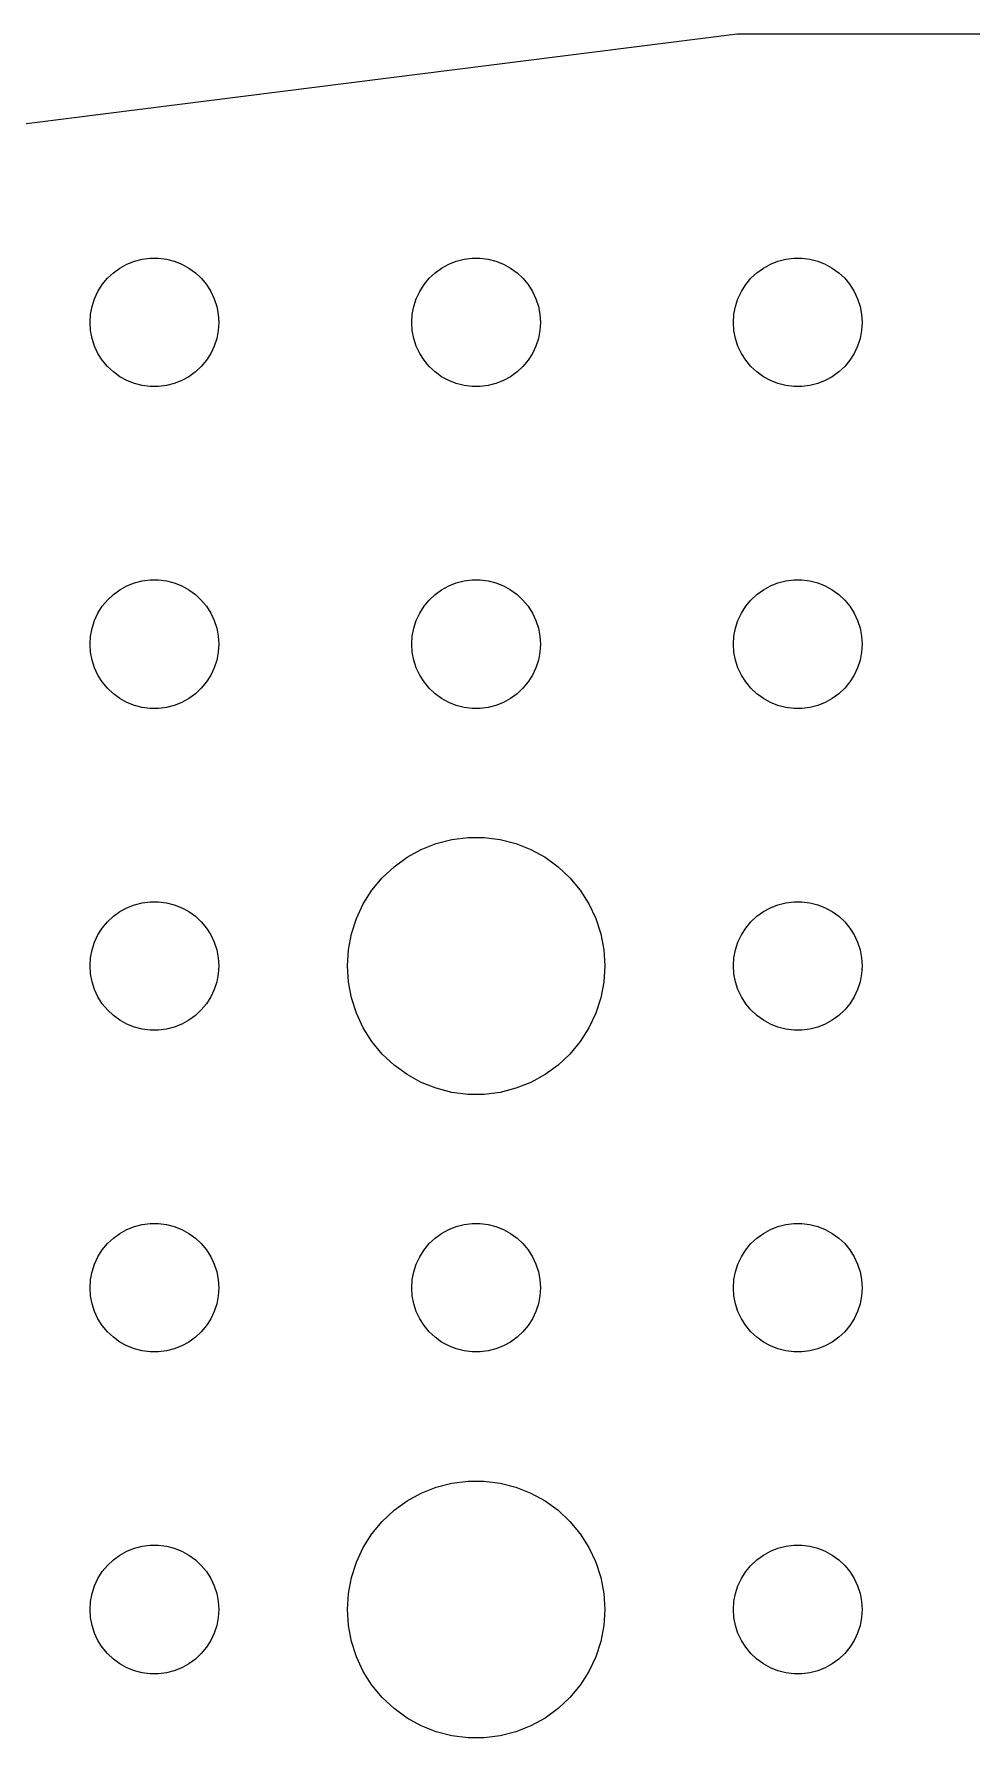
# Model space of a CAD drawing. Header units: metres. Extents: x -142 to 142, y -142 to 142.
# Drawn here: x -25.3 to -3.44, y 102.01 to 141.72 of the extents above; entities that cross this region are included whole.
import ezdxf

# ---------------------------------------------------------------- set-up
doc = ezdxf.new("R2010")
doc.units = ezdxf.units.M

msp = doc.modelspace()

# ---------------------------------------------------------------- linework, layer by layer
for p, q in [((-8.91624, 141.72), (-26.6081, 139.485)), ((8.91624, 141.72), (-8.91624, 141.72)), ((-23.4561, 136.156), (-23.3037, 136.266)), ((-23.3037, 136.266), (-23.1387, 136.357)), ((-23.1387, 136.357), (-22.9635, 136.427)), ((-22.9635, 136.427), (-22.7811, 136.473)), ((-22.7811, 136.473), (-22.5942, 136.497)), ((-22.5942, 136.497), (-22.4058, 136.497)), ((-22.4058, 136.497), (-22.2189, 136.473)), ((-22.2189, 136.473), (-22.0365, 136.427)), ((-22.0365, 136.427), (-21.8613, 136.357)), ((-21.8613, 136.357), (-21.6963, 136.266)), ((-21.6963, 136.266), (-21.5439, 136.156)), ((-15.9561, 136.156), (-15.8037, 136.266)), ((-15.8037, 136.266), (-15.6387, 136.357)), ((-15.6387, 136.357), (-15.4635, 136.427)), ((-15.4635, 136.427), (-15.2811, 136.473)), ((-15.2811, 136.473), (-15.0942, 136.497)), ((-15.0942, 136.497), (-14.9058, 136.497)), ((-14.9058, 136.497), (-14.7189, 136.473)), ((-14.7189, 136.473), (-14.5365, 136.427)), ((-14.5365, 136.427), (-14.3613, 136.357)), ((-14.3613, 136.357), (-14.1963, 136.266)), ((-14.1963, 136.266), (-14.0439, 136.156)), ((-8.45613, 136.156), (-8.30373, 136.266)), ((-8.30373, 136.266), (-8.13866, 136.357)), ((-8.13866, 136.357), (-7.96352, 136.427)), ((-7.96352, 136.427), (-7.78107, 136.473)), ((-7.78107, 136.473), (-7.59418, 136.497)), ((-7.59418, 136.497), (-7.40581, 136.497)), ((-7.40581, 136.497), (-7.21892, 136.473)), ((-7.21892, 136.473), (-7.03647, 136.427)), ((-7.03647, 136.427), (-6.86133, 136.357)), ((-6.86133, 136.357), (-6.69626, 136.266)), ((-6.69626, 136.266), (-6.54385, 136.156)), ((-23.8145, 135.723), (-23.7135, 135.882)), ((-23.7135, 135.882), (-23.5934, 136.027)), ((-23.5934, 136.027), (-23.4561, 136.156)), ((-21.5439, 136.156), (-21.4065, 136.027)), ((-21.4065, 136.027), (-21.2865, 135.882)), ((-21.2865, 135.882), (-21.1855, 135.723)), ((-16.3145, 135.723), (-16.2135, 135.882)), ((-16.2135, 135.882), (-16.0934, 136.027)), ((-16.0934, 136.027), (-15.9561, 136.156)), ((-14.0439, 136.156), (-13.9065, 136.027)), ((-13.9065, 136.027), (-13.7865, 135.882)), ((-13.7865, 135.882), (-13.6855, 135.723)), ((-8.81445, 135.723), (-8.71352, 135.882)), ((-8.71352, 135.882), (-8.59344, 136.027)), ((-8.59344, 136.027), (-8.45613, 136.156)), ((-6.54385, 136.156), (-6.40654, 136.027)), ((-6.40654, 136.027), (-6.28647, 135.882)), ((-6.28647, 135.882), (-6.18553, 135.723)), ((-23.9529, 135.373), (-23.8947, 135.552)), ((-23.8947, 135.552), (-23.8145, 135.723)), ((-21.1855, 135.723), (-21.1053, 135.552)), ((-21.1053, 135.552), (-21.0471, 135.373)), ((-16.4529, 135.373), (-16.3947, 135.552)), ((-16.3947, 135.552), (-16.3145, 135.723)), ((-13.6855, 135.723), (-13.6053, 135.552)), ((-13.6053, 135.552), (-13.5471, 135.373)), ((-8.95287, 135.373), (-8.89465, 135.552)), ((-8.89465, 135.552), (-8.81445, 135.723)), ((-6.18553, 135.723), (-6.10533, 135.552)), ((-6.10533, 135.552), (-6.04712, 135.373)), ((-24, 135), (-23.9882, 135.188)), ((-23.9882, 135.188), (-23.9529, 135.373)), ((-21.0471, 135.373), (-21.0118, 135.188)), ((-21.0118, 135.188), (-21, 135)), ((-16.5, 135), (-16.4882, 135.188)), ((-16.4882, 135.188), (-16.4529, 135.373)), ((-13.5471, 135.373), (-13.5118, 135.188)), ((-13.5118, 135.188), (-13.5, 135)), ((-9, 135), (-8.98816, 135.188)), ((-8.98816, 135.188), (-8.95287, 135.373)), ((-6.04712, 135.373), (-6.01183, 135.188)), ((-6.01183, 135.188), (-6, 135)), ((-23.9882, 134.812), (-24, 135)), ((-23.9529, 134.627), (-23.9882, 134.812)), ((-21.0118, 134.812), (-21.0471, 134.627)), ((-21, 135), (-21.0118, 134.812)), ((-16.4882, 134.812), (-16.5, 135)), ((-16.4529, 134.627), (-16.4882, 134.812)), ((-13.5118, 134.812), (-13.5471, 134.627)), ((-13.5, 135), (-13.5118, 134.812)), ((-8.98816, 134.812), (-9, 135)), ((-8.95287, 134.627), (-8.98816, 134.812)), ((-6.01183, 134.812), (-6.04712, 134.627)), ((-6, 135), (-6.01183, 134.812)), ((-23.8947, 134.448), (-23.9529, 134.627)), ((-23.8145, 134.277), (-23.8947, 134.448)), ((-23.7135, 134.118), (-23.8145, 134.277)), ((-21.1855, 134.277), (-21.2865, 134.118)), ((-21.1053, 134.448), (-21.1855, 134.277)), ((-21.0471, 134.627), (-21.1053, 134.448)), ((-16.3947, 134.448), (-16.4529, 134.627)), ((-16.3145, 134.277), (-16.3947, 134.448)), ((-16.2135, 134.118), (-16.3145, 134.277)), ((-13.6855, 134.277), (-13.7865, 134.118)), ((-13.6053, 134.448), (-13.6855, 134.277)), ((-13.5471, 134.627), (-13.6053, 134.448)), ((-8.89465, 134.448), (-8.95287, 134.627)), ((-8.81445, 134.277), (-8.89465, 134.448)), ((-8.71352, 134.118), (-8.81445, 134.277)), ((-6.18553, 134.277), (-6.28647, 134.118)), ((-6.10533, 134.448), (-6.18553, 134.277)), ((-6.04712, 134.627), (-6.10533, 134.448)), ((-23.5934, 133.973), (-23.7135, 134.118)), ((-23.4561, 133.844), (-23.5934, 133.973)), ((-23.3037, 133.734), (-23.4561, 133.844)), ((-21.5439, 133.844), (-21.6963, 133.734)), ((-21.4065, 133.973), (-21.5439, 133.844)), ((-21.2865, 134.118), (-21.4065, 133.973)), ((-16.0934, 133.973), (-16.2135, 134.118)), ((-15.9561, 133.844), (-16.0934, 133.973)), ((-15.8037, 133.734), (-15.9561, 133.844)), ((-14.0439, 133.844), (-14.1963, 133.734)), ((-13.9065, 133.973), (-14.0439, 133.844)), ((-13.7865, 134.118), (-13.9065, 133.973)), ((-8.59344, 133.973), (-8.71352, 134.118)), ((-8.45613, 133.844), (-8.59344, 133.973)), ((-8.30373, 133.734), (-8.45613, 133.844)), ((-6.54385, 133.844), (-6.69626, 133.734)), ((-6.40654, 133.973), (-6.54385, 133.844)), ((-6.28647, 134.118), (-6.40654, 133.973)), ((-23.1387, 133.643), (-23.3037, 133.734)), ((-22.9635, 133.573), (-23.1387, 133.643)), ((-22.7811, 133.527), (-22.9635, 133.573)), ((-22.5942, 133.503), (-22.7811, 133.527)), ((-22.4058, 133.503), (-22.5942, 133.503)), ((-22.2189, 133.527), (-22.4058, 133.503)), ((-22.0365, 133.573), (-22.2189, 133.527)), ((-21.8613, 133.643), (-22.0365, 133.573)), ((-21.6963, 133.734), (-21.8613, 133.643)), ((-15.6387, 133.643), (-15.8037, 133.734)), ((-15.4635, 133.573), (-15.6387, 133.643)), ((-15.2811, 133.527), (-15.4635, 133.573)), ((-15.0942, 133.503), (-15.2811, 133.527)), ((-14.9058, 133.503), (-15.0942, 133.503)), ((-14.7189, 133.527), (-14.9058, 133.503)), ((-14.5365, 133.573), (-14.7189, 133.527)), ((-14.3613, 133.643), (-14.5365, 133.573)), ((-14.1963, 133.734), (-14.3613, 133.643)), ((-8.13866, 133.643), (-8.30373, 133.734)), ((-7.96352, 133.573), (-8.13866, 133.643)), ((-7.78107, 133.527), (-7.96352, 133.573)), ((-7.59418, 133.503), (-7.78107, 133.527)), ((-7.40581, 133.503), (-7.59418, 133.503)), ((-7.21892, 133.527), (-7.40581, 133.503)), ((-7.03647, 133.573), (-7.21892, 133.527)), ((-6.86133, 133.643), (-7.03647, 133.573)), ((-6.69626, 133.734), (-6.86133, 133.643)), ((-23.4561, 128.656), (-23.3037, 128.766)), ((-23.3037, 128.766), (-23.1387, 128.857)), ((-23.1387, 128.857), (-22.9635, 128.927)), ((-22.9635, 128.927), (-22.7811, 128.973)), ((-22.7811, 128.973), (-22.5942, 128.997)), ((-22.5942, 128.997), (-22.4058, 128.997)), ((-22.4058, 128.997), (-22.2189, 128.973)), ((-22.2189, 128.973), (-22.0365, 128.927)), ((-22.0365, 128.927), (-21.8613, 128.857)), ((-21.8613, 128.857), (-21.6963, 128.766)), ((-21.6963, 128.766), (-21.5439, 128.656)), ((-15.9561, 128.656), (-15.8037, 128.766)), ((-15.8037, 128.766), (-15.6387, 128.857)), ((-15.6387, 128.857), (-15.4635, 128.927)), ((-15.4635, 128.927), (-15.2811, 128.973)), ((-15.2811, 128.973), (-15.0942, 128.997)), ((-15.0942, 128.997), (-14.9058, 128.997)), ((-14.9058, 128.997), (-14.7189, 128.973)), ((-14.7189, 128.973), (-14.5365, 128.927)), ((-14.5365, 128.927), (-14.3613, 128.857)), ((-14.3613, 128.857), (-14.1963, 128.766)), ((-14.1963, 128.766), (-14.0439, 128.656)), ((-8.45613, 128.656), (-8.30373, 128.766)), ((-8.30373, 128.766), (-8.13866, 128.857)), ((-8.13866, 128.857), (-7.96352, 128.927)), ((-7.96352, 128.927), (-7.78107, 128.973)), ((-7.78107, 128.973), (-7.59418, 128.997)), ((-7.59418, 128.997), (-7.40581, 128.997)), ((-7.40581, 128.997), (-7.21892, 128.973)), ((-7.21892, 128.973), (-7.03647, 128.927)), ((-7.03647, 128.927), (-6.86133, 128.857)), ((-6.86133, 128.857), (-6.69626, 128.766)), ((-6.69626, 128.766), (-6.54385, 128.656)), ((-23.8145, 128.223), (-23.7135, 128.382)), ((-23.7135, 128.382), (-23.5934, 128.527)), ((-23.5934, 128.527), (-23.4561, 128.656)), ((-21.5439, 128.656), (-21.4065, 128.527)), ((-21.4065, 128.527), (-21.2865, 128.382)), ((-21.2865, 128.382), (-21.1855, 128.223)), ((-16.3145, 128.223), (-16.2135, 128.382)), ((-16.2135, 128.382), (-16.0934, 128.527)), ((-16.0934, 128.527), (-15.9561, 128.656)), ((-14.0439, 128.656), (-13.9065, 128.527)), ((-13.9065, 128.527), (-13.7865, 128.382)), ((-13.7865, 128.382), (-13.6855, 128.223)), ((-8.81445, 128.223), (-8.71352, 128.382)), ((-8.71352, 128.382), (-8.59344, 128.527)), ((-8.59344, 128.527), (-8.45613, 128.656)), ((-6.54385, 128.656), (-6.40654, 128.527)), ((-6.40654, 128.527), (-6.28647, 128.382)), ((-6.28647, 128.382), (-6.18553, 128.223)), ((-23.9529, 127.873), (-23.8947, 128.052)), ((-23.8947, 128.052), (-23.8145, 128.223)), ((-21.1855, 128.223), (-21.1053, 128.052)), ((-21.1053, 128.052), (-21.0471, 127.873)), ((-16.4529, 127.873), (-16.3947, 128.052)), ((-16.3947, 128.052), (-16.3145, 128.223)), ((-13.6855, 128.223), (-13.6053, 128.052)), ((-13.6053, 128.052), (-13.5471, 127.873)), ((-8.95287, 127.873), (-8.89465, 128.052)), ((-8.89465, 128.052), (-8.81445, 128.223)), ((-6.18553, 128.223), (-6.10533, 128.052)), ((-6.10533, 128.052), (-6.04712, 127.873)), ((-24, 127.5), (-23.9882, 127.688)), ((-23.9882, 127.312), (-24, 127.5)), ((-23.9882, 127.688), (-23.9529, 127.873)), ((-21.0471, 127.873), (-21.0118, 127.688)), ((-21.0118, 127.688), (-21, 127.5)), ((-21, 127.5), (-21.0118, 127.312)), ((-16.5, 127.5), (-16.4882, 127.688)), ((-16.4882, 127.312), (-16.5, 127.5)), ((-16.4882, 127.688), (-16.4529, 127.873)), ((-13.5471, 127.873), (-13.5118, 127.688)), ((-13.5118, 127.688), (-13.5, 127.5)), ((-13.5, 127.5), (-13.5118, 127.312)), ((-9, 127.5), (-8.98816, 127.688)), ((-8.98816, 127.312), (-9, 127.5)), ((-8.98816, 127.688), (-8.95287, 127.873)), ((-6.04712, 127.873), (-6.01183, 127.688)), ((-6.01183, 127.688), (-6, 127.5)), ((-6, 127.5), (-6.01183, 127.312)), ((-23.9529, 127.127), (-23.9882, 127.312)), ((-23.8947, 126.948), (-23.9529, 127.127)), ((-21.0471, 127.127), (-21.1053, 126.948)), ((-21.0118, 127.312), (-21.0471, 127.127)), ((-16.4529, 127.127), (-16.4882, 127.312)), ((-16.3947, 126.948), (-16.4529, 127.127)), ((-13.5471, 127.127), (-13.6053, 126.948)), ((-13.5118, 127.312), (-13.5471, 127.127)), ((-8.95287, 127.127), (-8.98816, 127.312)), ((-8.89465, 126.948), (-8.95287, 127.127)), ((-6.04712, 127.127), (-6.10533, 126.948)), ((-6.01183, 127.312), (-6.04712, 127.127)), ((-23.8145, 126.777), (-23.8947, 126.948)), ((-23.7135, 126.618), (-23.8145, 126.777)), ((-21.1855, 126.777), (-21.2865, 126.618)), ((-21.1053, 126.948), (-21.1855, 126.777)), ((-16.3145, 126.777), (-16.3947, 126.948)), ((-16.2135, 126.618), (-16.3145, 126.777)), ((-13.6855, 126.777), (-13.7865, 126.618)), ((-13.6053, 126.948), (-13.6855, 126.777)), ((-8.81445, 126.777), (-8.89465, 126.948)), ((-8.71352, 126.618), (-8.81445, 126.777)), ((-6.18553, 126.777), (-6.28647, 126.618)), ((-6.10533, 126.948), (-6.18553, 126.777)), ((-23.5934, 126.473), (-23.7135, 126.618)), ((-23.4561, 126.344), (-23.5934, 126.473)), ((-23.3037, 126.234), (-23.4561, 126.344)), ((-21.5439, 126.344), (-21.6963, 126.234)), ((-21.4065, 126.473), (-21.5439, 126.344)), ((-21.2865, 126.618), (-21.4065, 126.473)), ((-16.0934, 126.473), (-16.2135, 126.618)), ((-15.9561, 126.344), (-16.0934, 126.473)), ((-15.8037, 126.234), (-15.9561, 126.344)), ((-14.0439, 126.344), (-14.1963, 126.234)), ((-13.9065, 126.473), (-14.0439, 126.344)), ((-13.7865, 126.618), (-13.9065, 126.473)), ((-8.59344, 126.473), (-8.71352, 126.618)), ((-8.45613, 126.344), (-8.59344, 126.473)), ((-8.30373, 126.234), (-8.45613, 126.344)), ((-6.54385, 126.344), (-6.69626, 126.234)), ((-6.40654, 126.473), (-6.54385, 126.344)), ((-6.28647, 126.618), (-6.40654, 126.473)), ((-23.1387, 126.143), (-23.3037, 126.234)), ((-22.9635, 126.073), (-23.1387, 126.143)), ((-22.7811, 126.027), (-22.9635, 126.073)), ((-22.5942, 126.003), (-22.7811, 126.027)), ((-22.4058, 126.003), (-22.5942, 126.003)), ((-22.2189, 126.027), (-22.4058, 126.003)), ((-22.0365, 126.073), (-22.2189, 126.027)), ((-21.8613, 126.143), (-22.0365, 126.073)), ((-21.6963, 126.234), (-21.8613, 126.143)), ((-15.6387, 126.143), (-15.8037, 126.234)), ((-15.4635, 126.073), (-15.6387, 126.143)), ((-15.2811, 126.027), (-15.4635, 126.073)), ((-15.0942, 126.003), (-15.2811, 126.027)), ((-14.9058, 126.003), (-15.0942, 126.003)), ((-14.7189, 126.027), (-14.9058, 126.003)), ((-14.5365, 126.073), (-14.7189, 126.027)), ((-14.3613, 126.143), (-14.5365, 126.073)), ((-14.1963, 126.234), (-14.3613, 126.143)), ((-8.13866, 126.143), (-8.30373, 126.234)), ((-7.96352, 126.073), (-8.13866, 126.143)), ((-7.78107, 126.027), (-7.96352, 126.073)), ((-7.59418, 126.003), (-7.78107, 126.027)), ((-7.40581, 126.003), (-7.59418, 126.003)), ((-7.21892, 126.027), (-7.40581, 126.003)), ((-7.03647, 126.073), (-7.21892, 126.027)), ((-6.86133, 126.143), (-7.03647, 126.073)), ((-6.69626, 126.234), (-6.86133, 126.143)), ((-16.2773, 122.714), (-15.927, 122.853)), ((-15.927, 122.853), (-15.5621, 122.947)), ((-15.5621, 122.947), (-15.1884, 122.994)), ((-15.1884, 122.994), (-14.8116, 122.994)), ((-14.8116, 122.994), (-14.4379, 122.947)), ((-14.4379, 122.947), (-14.0729, 122.853)), ((-14.0729, 122.853), (-13.7227, 122.714)), ((-16.9123, 122.312), (-16.6075, 122.533)), ((-16.6075, 122.533), (-16.2773, 122.714)), ((-13.7227, 122.714), (-13.3925, 122.533)), ((-13.3925, 122.533), (-13.0877, 122.312)), ((-17.427, 121.763), (-17.1869, 122.054)), ((-17.1869, 122.054), (-16.9123, 122.312)), ((-13.0877, 122.312), (-12.8131, 122.054)), ((-12.8131, 122.054), (-12.5729, 121.763)), ((-17.6289, 121.445), (-17.427, 121.763)), ((-12.5729, 121.763), (-12.3711, 121.445)), ((-23.5934, 121.027), (-23.4561, 121.156)), ((-23.4561, 121.156), (-23.3037, 121.266)), ((-23.3037, 121.266), (-23.1387, 121.357)), ((-23.1387, 121.357), (-22.9635, 121.427)), ((-22.9635, 121.427), (-22.7811, 121.473)), ((-22.7811, 121.473), (-22.5942, 121.497)), ((-22.5942, 121.497), (-22.4058, 121.497)), ((-22.4058, 121.497), (-22.2189, 121.473)), ((-22.2189, 121.473), (-22.0365, 121.427)), ((-22.0365, 121.427), (-21.8613, 121.357)), ((-21.8613, 121.357), (-21.6963, 121.266)), ((-21.6963, 121.266), (-21.5439, 121.156)), ((-21.5439, 121.156), (-21.4065, 121.027)), ((-17.7893, 121.104), (-17.6289, 121.445)), ((-12.3711, 121.445), (-12.2107, 121.104)), ((-8.59344, 121.027), (-8.45613, 121.156)), ((-8.45613, 121.156), (-8.30373, 121.266)), ((-8.30373, 121.266), (-8.13866, 121.357)), ((-8.13866, 121.357), (-7.96352, 121.427)), ((-7.96352, 121.427), (-7.78107, 121.473)), ((-7.78107, 121.473), (-7.59418, 121.497)), ((-7.59418, 121.497), (-7.40581, 121.497)), ((-7.40581, 121.497), (-7.21892, 121.473)), ((-7.21892, 121.473), (-7.03647, 121.427)), ((-7.03647, 121.427), (-6.86133, 121.357)), ((-6.86133, 121.357), (-6.69626, 121.266)), ((-6.69626, 121.266), (-6.54385, 121.156)), ((-6.54385, 121.156), (-6.40654, 121.027)), ((-23.8145, 120.723), (-23.7135, 120.882)), ((-23.7135, 120.882), (-23.5934, 121.027)), ((-21.4065, 121.027), (-21.2865, 120.882)), ((-21.2865, 120.882), (-21.1855, 120.723)), ((-17.9763, 120.376), (-17.9057, 120.746)), ((-17.9057, 120.746), (-17.7893, 121.104)), ((-12.2107, 121.104), (-12.0942, 120.746)), ((-12.0942, 120.746), (-12.0237, 120.376)), ((-8.81445, 120.723), (-8.71352, 120.882)), ((-8.71352, 120.882), (-8.59344, 121.027)), ((-6.40654, 121.027), (-6.28647, 120.882)), ((-6.28647, 120.882), (-6.18553, 120.723)), ((-23.9882, 120.188), (-23.9529, 120.373)), ((-23.9529, 120.373), (-23.8947, 120.552)), ((-23.8947, 120.552), (-23.8145, 120.723)), ((-21.1855, 120.723), (-21.1053, 120.552)), ((-21.1053, 120.552), (-21.0471, 120.373)), ((-21.0471, 120.373), (-21.0118, 120.188)), ((-18, 120), (-17.9763, 120.376)), ((-12.0237, 120.376), (-12, 120)), ((-8.98816, 120.188), (-8.95287, 120.373)), ((-8.95287, 120.373), (-8.89465, 120.552)), ((-8.89465, 120.552), (-8.81445, 120.723)), ((-6.18553, 120.723), (-6.10533, 120.552)), ((-6.10533, 120.552), (-6.04712, 120.373)), ((-6.04712, 120.373), (-6.01183, 120.188)), ((-24, 120), (-23.9882, 120.188)), ((-23.9882, 119.812), (-24, 120)), ((-21.0118, 120.188), (-21, 120)), ((-21, 120), (-21.0118, 119.812)), ((-17.9763, 119.624), (-18, 120)), ((-12, 120), (-12.0237, 119.624)), ((-9, 120), (-8.98816, 120.188)), ((-8.98816, 119.812), (-9, 120)), ((-6.01183, 120.188), (-6, 120)), ((-6, 120), (-6.01183, 119.812)), ((-23.9529, 119.627), (-23.9882, 119.812)), ((-23.8947, 119.448), (-23.9529, 119.627)), ((-21.0471, 119.627), (-21.1053, 119.448)), ((-21.0118, 119.812), (-21.0471, 119.627)), ((-17.9057, 119.254), (-17.9763, 119.624)), ((-12.0237, 119.624), (-12.0942, 119.254)), ((-8.95287, 119.627), (-8.98816, 119.812)), ((-8.89465, 119.448), (-8.95287, 119.627)), ((-6.04712, 119.627), (-6.10533, 119.448)), ((-6.01183, 119.812), (-6.04712, 119.627)), ((-23.8145, 119.277), (-23.8947, 119.448)), ((-23.7135, 119.118), (-23.8145, 119.277)), ((-21.1855, 119.277), (-21.2865, 119.118)), ((-21.1053, 119.448), (-21.1855, 119.277)), ((-17.7893, 118.896), (-17.9057, 119.254)), ((-12.0942, 119.254), (-12.2107, 118.896)), ((-8.81445, 119.277), (-8.89465, 119.448)), ((-8.71352, 119.118), (-8.81445, 119.277)), ((-6.18553, 119.277), (-6.28647, 119.118)), ((-6.10533, 119.448), (-6.18553, 119.277)), ((-23.5934, 118.973), (-23.7135, 119.118)), ((-23.4561, 118.844), (-23.5934, 118.973)), ((-23.3037, 118.734), (-23.4561, 118.844)), ((-21.5439, 118.844), (-21.6963, 118.734)), ((-21.4065, 118.973), (-21.5439, 118.844)), ((-21.2865, 119.118), (-21.4065, 118.973)), ((-17.6289, 118.555), (-17.7893, 118.896)), ((-12.2107, 118.896), (-12.3711, 118.555)), ((-8.59344, 118.973), (-8.71352, 119.118)), ((-8.45613, 118.844), (-8.59344, 118.973)), ((-8.30373, 118.734), (-8.45613, 118.844)), ((-6.54385, 118.844), (-6.69626, 118.734)), ((-6.40654, 118.973), (-6.54385, 118.844)), ((-6.28647, 119.118), (-6.40654, 118.973)), ((-23.1387, 118.643), (-23.3037, 118.734)), ((-22.9635, 118.573), (-23.1387, 118.643)), ((-22.7811, 118.527), (-22.9635, 118.573)), ((-22.5942, 118.503), (-22.7811, 118.527)), ((-22.4058, 118.503), (-22.5942, 118.503)), ((-22.2189, 118.527), (-22.4058, 118.503)), ((-22.0365, 118.573), (-22.2189, 118.527)), ((-21.8613, 118.643), (-22.0365, 118.573)), ((-21.6963, 118.734), (-21.8613, 118.643)), ((-17.427, 118.237), (-17.6289, 118.555)), ((-12.3711, 118.555), (-12.5729, 118.237)), ((-8.13866, 118.643), (-8.30373, 118.734)), ((-7.96352, 118.573), (-8.13866, 118.643)), ((-7.78107, 118.527), (-7.96352, 118.573)), ((-7.59418, 118.503), (-7.78107, 118.527)), ((-7.40581, 118.503), (-7.59418, 118.503)), ((-7.21892, 118.527), (-7.40581, 118.503)), ((-7.03647, 118.573), (-7.21892, 118.527)), ((-6.86133, 118.643), (-7.03647, 118.573)), ((-6.69626, 118.734), (-6.86133, 118.643)), ((-17.1869, 117.946), (-17.427, 118.237)), ((-12.5729, 118.237), (-12.8131, 117.946)), ((-16.9123, 117.688), (-17.1869, 117.946)), ((-16.6075, 117.467), (-16.9123, 117.688)), ((-13.0877, 117.688), (-13.3925, 117.467)), ((-12.8131, 117.946), (-13.0877, 117.688)), ((-16.2773, 117.286), (-16.6075, 117.467)), ((-15.927, 117.147), (-16.2773, 117.286)), ((-13.7227, 117.286), (-14.0729, 117.147)), ((-13.3925, 117.467), (-13.7227, 117.286)), ((-15.5621, 117.053), (-15.927, 117.147)), ((-15.1884, 117.006), (-15.5621, 117.053)), ((-14.8116, 117.006), (-15.1884, 117.006)), ((-14.4379, 117.053), (-14.8116, 117.006)), ((-14.0729, 117.147), (-14.4379, 117.053)), ((-22.7811, 113.973), (-22.5942, 113.997)), ((-22.5942, 113.997), (-22.4058, 113.997)), ((-22.4058, 113.997), (-22.2189, 113.973)), ((-15.2811, 113.973), (-15.0942, 113.997)), ((-15.0942, 113.997), (-14.9058, 113.997)), ((-14.9058, 113.997), (-14.7189, 113.973)), ((-7.78107, 113.973), (-7.59418, 113.997)), ((-7.59418, 113.997), (-7.40581, 113.997)), ((-7.40581, 113.997), (-7.21892, 113.973)), ((-23.5934, 113.527), (-23.4561, 113.656)), ((-23.4561, 113.656), (-23.3037, 113.766)), ((-23.3037, 113.766), (-23.1387, 113.857)), ((-23.1387, 113.857), (-22.9635, 113.927)), ((-22.9635, 113.927), (-22.7811, 113.973)), ((-22.2189, 113.973), (-22.0365, 113.927)), ((-22.0365, 113.927), (-21.8613, 113.857)), ((-21.8613, 113.857), (-21.6963, 113.766)), ((-21.6963, 113.766), (-21.5439, 113.656)), ((-21.5439, 113.656), (-21.4065, 113.527)), ((-16.0934, 113.527), (-15.9561, 113.656)), ((-15.9561, 113.656), (-15.8037, 113.766)), ((-15.8037, 113.766), (-15.6387, 113.857)), ((-15.6387, 113.857), (-15.4635, 113.927)), ((-15.4635, 113.927), (-15.2811, 113.973)), ((-14.7189, 113.973), (-14.5365, 113.927)), ((-14.5365, 113.927), (-14.3613, 113.857)), ((-14.3613, 113.857), (-14.1963, 113.766)), ((-14.1963, 113.766), (-14.0439, 113.656)), ((-14.0439, 113.656), (-13.9065, 113.527)), ((-8.59344, 113.527), (-8.45613, 113.656)), ((-8.45613, 113.656), (-8.30373, 113.766)), ((-8.30373, 113.766), (-8.13866, 113.857)), ((-8.13866, 113.857), (-7.96352, 113.927)), ((-7.96352, 113.927), (-7.78107, 113.973)), ((-7.21892, 113.973), (-7.03647, 113.927)), ((-7.03647, 113.927), (-6.86133, 113.857)), ((-6.86133, 113.857), (-6.69626, 113.766)), ((-6.69626, 113.766), (-6.54385, 113.656)), ((-6.54385, 113.656), (-6.40654, 113.527)), ((-23.8947, 113.052), (-23.8145, 113.223)), ((-23.8145, 113.223), (-23.7135, 113.382)), ((-23.7135, 113.382), (-23.5934, 113.527)), ((-21.4065, 113.527), (-21.2865, 113.382)), ((-21.2865, 113.382), (-21.1855, 113.223)), ((-21.1855, 113.223), (-21.1053, 113.052)), ((-16.3947, 113.052), (-16.3145, 113.223)), ((-16.3145, 113.223), (-16.2135, 113.382)), ((-16.2135, 113.382), (-16.0934, 113.527)), ((-13.9065, 113.527), (-13.7865, 113.382)), ((-13.7865, 113.382), (-13.6855, 113.223)), ((-13.6855, 113.223), (-13.6053, 113.052)), ((-8.89465, 113.052), (-8.81445, 113.223)), ((-8.81445, 113.223), (-8.71352, 113.382)), ((-8.71352, 113.382), (-8.59344, 113.527)), ((-6.40654, 113.527), (-6.28647, 113.382)), ((-6.28647, 113.382), (-6.18553, 113.223)), ((-6.18553, 113.223), (-6.10533, 113.052)), ((-23.9882, 112.688), (-23.9529, 112.873)), ((-23.9529, 112.873), (-23.8947, 113.052)), ((-21.1053, 113.052), (-21.0471, 112.873)), ((-21.0471, 112.873), (-21.0118, 112.688)), ((-16.4882, 112.688), (-16.4529, 112.873)), ((-16.4529, 112.873), (-16.3947, 113.052)), ((-13.6053, 113.052), (-13.5471, 112.873)), ((-13.5471, 112.873), (-13.5118, 112.688)), ((-8.98816, 112.688), (-8.95287, 112.873)), ((-8.95287, 112.873), (-8.89465, 113.052)), ((-6.10533, 113.052), (-6.04712, 112.873)), ((-6.04712, 112.873), (-6.01183, 112.688)), ((-24, 112.5), (-23.9882, 112.688)), ((-23.9882, 112.312), (-24, 112.5)), ((-21.0118, 112.688), (-21, 112.5)), ((-21, 112.5), (-21.0118, 112.312)), ((-16.5, 112.5), (-16.4882, 112.688)), ((-16.4882, 112.312), (-16.5, 112.5)), ((-13.5118, 112.688), (-13.5, 112.5)), ((-13.5, 112.5), (-13.5118, 112.312)), ((-9, 112.5), (-8.98816, 112.688)), ((-8.98816, 112.312), (-9, 112.5)), ((-6.01183, 112.688), (-6, 112.5)), ((-6, 112.5), (-6.01183, 112.312)), ((-23.9529, 112.127), (-23.9882, 112.312)), ((-23.8947, 111.948), (-23.9529, 112.127)), ((-21.0471, 112.127), (-21.1053, 111.948)), ((-21.0118, 112.312), (-21.0471, 112.127)), ((-16.4529, 112.127), (-16.4882, 112.312)), ((-16.3947, 111.948), (-16.4529, 112.127)), ((-13.5471, 112.127), (-13.6053, 111.948)), ((-13.5118, 112.312), (-13.5471, 112.127)), ((-8.95287, 112.127), (-8.98816, 112.312)), ((-8.89465, 111.948), (-8.95287, 112.127)), ((-6.04712, 112.127), (-6.10533, 111.948)), ((-6.01183, 112.312), (-6.04712, 112.127)), ((-23.8145, 111.777), (-23.8947, 111.948)), ((-23.7135, 111.618), (-23.8145, 111.777)), ((-23.5934, 111.473), (-23.7135, 111.618)), ((-21.2865, 111.618), (-21.4065, 111.473)), ((-21.1855, 111.777), (-21.2865, 111.618)), ((-21.1053, 111.948), (-21.1855, 111.777)), ((-16.3145, 111.777), (-16.3947, 111.948)), ((-16.2135, 111.618), (-16.3145, 111.777)), ((-16.0934, 111.473), (-16.2135, 111.618)), ((-13.7865, 111.618), (-13.9065, 111.473)), ((-13.6855, 111.777), (-13.7865, 111.618)), ((-13.6053, 111.948), (-13.6855, 111.777)), ((-8.81445, 111.777), (-8.89465, 111.948)), ((-8.71352, 111.618), (-8.81445, 111.777)), ((-8.59344, 111.473), (-8.71352, 111.618)), ((-6.28647, 111.618), (-6.40654, 111.473)), ((-6.18553, 111.777), (-6.28647, 111.618)), ((-6.10533, 111.948), (-6.18553, 111.777)), ((-23.4561, 111.344), (-23.5934, 111.473)), ((-23.3037, 111.234), (-23.4561, 111.344)), ((-23.1387, 111.143), (-23.3037, 111.234)), ((-21.6963, 111.234), (-21.8613, 111.143)), ((-21.5439, 111.344), (-21.6963, 111.234)), ((-21.4065, 111.473), (-21.5439, 111.344)), ((-15.9561, 111.344), (-16.0934, 111.473)), ((-15.8037, 111.234), (-15.9561, 111.344)), ((-15.6387, 111.143), (-15.8037, 111.234)), ((-14.1963, 111.234), (-14.3613, 111.143)), ((-14.0439, 111.344), (-14.1963, 111.234)), ((-13.9065, 111.473), (-14.0439, 111.344)), ((-8.45613, 111.344), (-8.59344, 111.473)), ((-8.30373, 111.234), (-8.45613, 111.344)), ((-8.13866, 111.143), (-8.30373, 111.234)), ((-6.69626, 111.234), (-6.86133, 111.143)), ((-6.54385, 111.344), (-6.69626, 111.234)), ((-6.40654, 111.473), (-6.54385, 111.344)), ((-22.9635, 111.073), (-23.1387, 111.143)), ((-22.7811, 111.027), (-22.9635, 111.073)), ((-22.5942, 111.003), (-22.7811, 111.027)), ((-22.4058, 111.003), (-22.5942, 111.003)), ((-22.2189, 111.027), (-22.4058, 111.003)), ((-22.0365, 111.073), (-22.2189, 111.027)), ((-21.8613, 111.143), (-22.0365, 111.073)), ((-15.4635, 111.073), (-15.6387, 111.143)), ((-15.2811, 111.027), (-15.4635, 111.073)), ((-15.0942, 111.003), (-15.2811, 111.027)), ((-14.9058, 111.003), (-15.0942, 111.003)), ((-14.7189, 111.027), (-14.9058, 111.003)), ((-14.5365, 111.073), (-14.7189, 111.027)), ((-14.3613, 111.143), (-14.5365, 111.073)), ((-7.96352, 111.073), (-8.13866, 111.143)), ((-7.78107, 111.027), (-7.96352, 111.073)), ((-7.59418, 111.003), (-7.78107, 111.027)), ((-7.40581, 111.003), (-7.59418, 111.003)), ((-7.21892, 111.027), (-7.40581, 111.003)), ((-7.03647, 111.073), (-7.21892, 111.027)), ((-6.86133, 111.143), (-7.03647, 111.073)), ((-16.6075, 107.533), (-16.2773, 107.714)), ((-16.2773, 107.714), (-15.927, 107.853)), ((-15.927, 107.853), (-15.5621, 107.947)), ((-15.5621, 107.947), (-15.1884, 107.994)), ((-15.1884, 107.994), (-14.8116, 107.994)), ((-14.8116, 107.994), (-14.4379, 107.947)), ((-14.4379, 107.947), (-14.0729, 107.853)), ((-14.0729, 107.853), (-13.7227, 107.714)), ((-13.7227, 107.714), (-13.3925, 107.533)), ((-17.1869, 107.054), (-16.9123, 107.312)), ((-16.9123, 107.312), (-16.6075, 107.533)), ((-13.3925, 107.533), (-13.0877, 107.312)), ((-13.0877, 107.312), (-12.8131, 107.054)), ((-17.427, 106.763), (-17.1869, 107.054)), ((-12.8131, 107.054), (-12.5729, 106.763)), ((-22.9635, 106.427), (-22.7811, 106.473)), ((-22.7811, 106.473), (-22.5942, 106.497)), ((-22.5942, 106.497), (-22.4058, 106.497)), ((-22.4058, 106.497), (-22.2189, 106.473)), ((-22.2189, 106.473), (-22.0365, 106.427)), ((-17.7893, 106.104), (-17.6289, 106.445)), ((-17.6289, 106.445), (-17.427, 106.763)), ((-12.5729, 106.763), (-12.3711, 106.445)), ((-12.3711, 106.445), (-12.2107, 106.104)), ((-7.96352, 106.427), (-7.78107, 106.473)), ((-7.78107, 106.473), (-7.59418, 106.497)), ((-7.59418, 106.497), (-7.40581, 106.497)), ((-7.40581, 106.497), (-7.21892, 106.473)), ((-7.21892, 106.473), (-7.03647, 106.427)), ((-23.5934, 106.027), (-23.4561, 106.156)), ((-23.4561, 106.156), (-23.3037, 106.266)), ((-23.3037, 106.266), (-23.1387, 106.357)), ((-23.1387, 106.357), (-22.9635, 106.427)), ((-22.0365, 106.427), (-21.8613, 106.357)), ((-21.8613, 106.357), (-21.6963, 106.266)), ((-21.6963, 106.266), (-21.5439, 106.156)), ((-21.5439, 106.156), (-21.4065, 106.027)), ((-17.9057, 105.746), (-17.7893, 106.104)), ((-12.2107, 106.104), (-12.0942, 105.746)), ((-8.59344, 106.027), (-8.45613, 106.156)), ((-8.45613, 106.156), (-8.30373, 106.266)), ((-8.30373, 106.266), (-8.13866, 106.357)), ((-8.13866, 106.357), (-7.96352, 106.427)), ((-7.03647, 106.427), (-6.86133, 106.357)), ((-6.86133, 106.357), (-6.69626, 106.266)), ((-6.69626, 106.266), (-6.54385, 106.156)), ((-6.54385, 106.156), (-6.40654, 106.027)), ((-23.8947, 105.552), (-23.8145, 105.723)), ((-23.8145, 105.723), (-23.7135, 105.882)), ((-23.7135, 105.882), (-23.5934, 106.027)), ((-21.4065, 106.027), (-21.2865, 105.882)), ((-21.2865, 105.882), (-21.1855, 105.723)), ((-21.1855, 105.723), (-21.1053, 105.552)), ((-17.9763, 105.376), (-17.9057, 105.746)), ((-12.0942, 105.746), (-12.0237, 105.376)), ((-8.89465, 105.552), (-8.81445, 105.723)), ((-8.81445, 105.723), (-8.71352, 105.882)), ((-8.71352, 105.882), (-8.59344, 106.027)), ((-6.40654, 106.027), (-6.28647, 105.882)), ((-6.28647, 105.882), (-6.18553, 105.723)), ((-6.18553, 105.723), (-6.10533, 105.552)), ((-23.9882, 105.188), (-23.9529, 105.373)), ((-23.9529, 105.373), (-23.8947, 105.552)), ((-21.1053, 105.552), (-21.0471, 105.373)), ((-21.0471, 105.373), (-21.0118, 105.188)), ((-18, 105), (-17.9763, 105.376)), ((-12.0237, 105.376), (-12, 105)), ((-8.98816, 105.188), (-8.95287, 105.373)), ((-8.95287, 105.373), (-8.89465, 105.552)), ((-6.10533, 105.552), (-6.04712, 105.373)), ((-6.04712, 105.373), (-6.01183, 105.188)), ((-24, 105), (-23.9882, 105.188)), ((-23.9882, 104.812), (-24, 105)), ((-21.0118, 105.188), (-21, 105)), ((-21, 105), (-21.0118, 104.812)), ((-17.9763, 104.624), (-18, 105)), ((-12, 105), (-12.0237, 104.624)), ((-9, 105), (-8.98816, 105.188)), ((-8.98816, 104.812), (-9, 105)), ((-6.01183, 105.188), (-6, 105)), ((-6, 105), (-6.01183, 104.812)), ((-23.9529, 104.627), (-23.9882, 104.812)), ((-23.8947, 104.448), (-23.9529, 104.627)), ((-23.8145, 104.277), (-23.8947, 104.448)), ((-21.1053, 104.448), (-21.1855, 104.277)), ((-21.0471, 104.627), (-21.1053, 104.448)), ((-21.0118, 104.812), (-21.0471, 104.627)), ((-17.9057, 104.254), (-17.9763, 104.624)), ((-12.0237, 104.624), (-12.0942, 104.254)), ((-8.95287, 104.627), (-8.98816, 104.812)), ((-8.89465, 104.448), (-8.95287, 104.627)), ((-8.81445, 104.277), (-8.89465, 104.448)), ((-6.10533, 104.448), (-6.18553, 104.277)), ((-6.04712, 104.627), (-6.10533, 104.448)), ((-6.01183, 104.812), (-6.04712, 104.627)), ((-23.7135, 104.118), (-23.8145, 104.277)), ((-23.5934, 103.973), (-23.7135, 104.118)), ((-21.2865, 104.118), (-21.4065, 103.973)), ((-21.1855, 104.277), (-21.2865, 104.118)), ((-17.7893, 103.896), (-17.9057, 104.254)), ((-12.0942, 104.254), (-12.2107, 103.896)), ((-8.71352, 104.118), (-8.81445, 104.277)), ((-8.59344, 103.973), (-8.71352, 104.118)), ((-6.28647, 104.118), (-6.40654, 103.973)), ((-6.18553, 104.277), (-6.28647, 104.118)), ((-23.4561, 103.844), (-23.5934, 103.973)), ((-23.3037, 103.734), (-23.4561, 103.844)), ((-23.1387, 103.643), (-23.3037, 103.734)), ((-21.6963, 103.734), (-21.8613, 103.643)), ((-21.5439, 103.844), (-21.6963, 103.734)), ((-21.4065, 103.973), (-21.5439, 103.844)), ((-17.6289, 103.555), (-17.7893, 103.896)), ((-12.2107, 103.896), (-12.3711, 103.555)), ((-8.45613, 103.844), (-8.59344, 103.973)), ((-8.30373, 103.734), (-8.45613, 103.844)), ((-8.13866, 103.643), (-8.30373, 103.734)), ((-6.69626, 103.734), (-6.86133, 103.643)), ((-6.54385, 103.844), (-6.69626, 103.734)), ((-6.40654, 103.973), (-6.54385, 103.844)), ((-22.9635, 103.573), (-23.1387, 103.643)), ((-22.7811, 103.527), (-22.9635, 103.573)), ((-22.5942, 103.503), (-22.7811, 103.527)), ((-22.4058, 103.503), (-22.5942, 103.503)), ((-22.2189, 103.527), (-22.4058, 103.503)), ((-22.0365, 103.573), (-22.2189, 103.527)), ((-21.8613, 103.643), (-22.0365, 103.573)), ((-17.427, 103.237), (-17.6289, 103.555)), ((-12.3711, 103.555), (-12.5729, 103.237)), ((-7.96352, 103.573), (-8.13866, 103.643)), ((-7.78107, 103.527), (-7.96352, 103.573)), ((-7.59418, 103.503), (-7.78107, 103.527)), ((-7.40581, 103.503), (-7.59418, 103.503)), ((-7.21892, 103.527), (-7.40581, 103.503)), ((-7.03647, 103.573), (-7.21892, 103.527)), ((-6.86133, 103.643), (-7.03647, 103.573)), ((-17.1869, 102.946), (-17.427, 103.237)), ((-16.9123, 102.688), (-17.1869, 102.946)), ((-12.8131, 102.946), (-13.0877, 102.688)), ((-12.5729, 103.237), (-12.8131, 102.946)), ((-16.6075, 102.467), (-16.9123, 102.688)), ((-16.2773, 102.286), (-16.6075, 102.467)), ((-13.3925, 102.467), (-13.7227, 102.286)), ((-13.0877, 102.688), (-13.3925, 102.467)), ((-15.927, 102.147), (-16.2773, 102.286)), ((-15.5621, 102.053), (-15.927, 102.147)), ((-14.0729, 102.147), (-14.4379, 102.053)), ((-13.7227, 102.286), (-14.0729, 102.147)), ((-15.1884, 102.006), (-15.5621, 102.053)), ((-14.8116, 102.006), (-15.1884, 102.006)), ((-14.4379, 102.053), (-14.8116, 102.006))]:
    msp.add_line(p, q)

doc.saveas('drawing.dxf')
